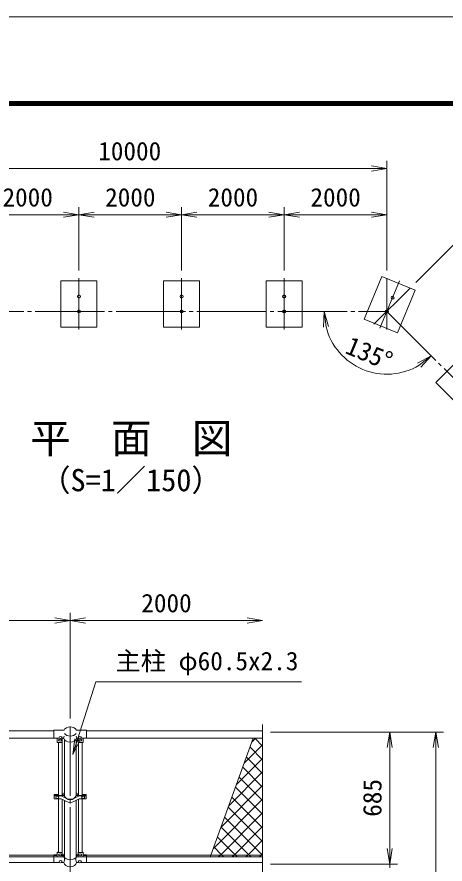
# Model space of a CAD drawing. Units: millimetres, scale not verified. Extents: x -8400 to 8400, y -5940 to 5940.
# Drawn here: x -4971 to -2747, y 1539 to 5940 of the extents above; entities that cross this region are included whole.
import ezdxf
from ezdxf.enums import TextEntityAlignment as Align

# ---------------------------------------------------------------- set-up
doc = ezdxf.new("R2010")
doc.units = ezdxf.units.MM
doc.header["$LTSCALE"] = 20
doc.linetypes.add('LONG_CHAIN', pattern=[21, 18, -1, 1, -1])
for name, color, linetype, lineweight in [('0-0_D-TTL', 7, 'Continuous', 9), ('0-1_D-TTL-TXT', 7, 'Continuous', 9), ('0-3_D-STR1', 1, 'Continuous', 9), ('0-4_D-STR4', 7, 'Continuous', 9), ('0-6_D-BMK', 2, 'LONG_CHAIN', 9), ('0-7_D-STR2', 7, 'Continuous', 9), ('0-8_D-STR-DIM', 7, 'Continuous', 9), ('0-9_0', 7, 'Continuous', 9), ('0-A_D-STR3', 3, 'Continuous', 9), ('0-D_D-STR-TXT', 7, 'Continuous', 9)]:
    doc.layers.add(name, color=color, linetype=linetype, lineweight=lineweight)
doc.styles.add('ＭＳ ゴシック', font='')
doc.styles.get('ＭＳ ゴシック').set_extended_font_data('MS Gothic')

# ---------------------------------------------------------------- blocks, each defined once
blk = doc.blocks.new('_Open')
at = {"layer": '0-9_0'}
blk.add_line((-20, 3.333), (0, 0), dxfattribs=at)
blk.add_lwpolyline([(-20, -3.333), (0, 0), (-20, 0)], dxfattribs=at)

msp = doc.modelspace()

# ---------------------------------------------------------------- linework, layer by layer
at = {"layer": '0-0_D-TTL', "color": 2}
msp.add_lwpolyline([(-8400.38, 5939.71), (8399.62, 5939.71), (8399.62, -5940.29), (-8400.38, -5940.29)], close=True, dxfattribs=at)
at = {"layer": '0-0_D-TTL'}
for points in [[(-7860.38, 5499.71), (7859.62, 5499.71), (7859.62, -5500.29), (-7860.38, -5500.29)], [(-7855.38, 5494.71), (7854.62, 5494.71), (7854.62, -5495.29), (-7855.38, -5495.29)], [(-7850.38, 5489.71), (7849.62, 5489.71), (7849.62, -5490.29), (-7850.38, -5490.29)], [(-7845.38, 5484.71), (7844.62, 5484.71), (7844.62, -5485.29), (-7845.38, -5485.29)], [(-7840.38, 5479.71), (7839.62, 5479.71), (7839.62, -5480.29), (-7840.38, -5480.29)]]:
    msp.add_lwpolyline(points, close=True, dxfattribs=at)
at = {"layer": '0-3_D-STR1'}
for p, q in [((-6609.45, 2231.18), (-4779.45, 2231.18)), ((-4609.45, 2231.18), (-3694.45, 2231.18)), ((-6609.45, 2193.08), (-4779.45, 2193.08)), ((-4724.7, 1898.78), (-4724.7, 2185.8)), ((-4664.2, 1898.78), (-4664.2, 2185.8)), ((-4609.45, 2193.08), (-3694.45, 2193.08)), ((-4724.7, 1576.3), (-4724.7, 1870.14)), ((-4664.2, 1576.3), (-4664.2, 1870.14)), ((-6609.45, 1586.37), (-4779.45, 1586.37)), ((-4609.45, 1586.37), (-3694.45, 1586.37)), ((-6609.45, 1576.78), (-4779.45, 1576.78)), ((-6609.45, 1548.27), (-4779.45, 1548.27)), ((-4609.45, 1576.78), (-3694.45, 1576.78)), ((-4609.45, 1548.27), (-3694.45, 1548.27))]:
    msp.add_line(p, q, dxfattribs=at)
for centre in [(-4649.08, 4487.32), (-4115.75, 4487.32), (-3582.42, 4487.32), (-3019.49, 4481.43), (-4649.08, 4409.99), (-4115.75, 4409.99), (-3582.42, 4409.99), (-3049.08, 4409.99)]:
    msp.add_circle(centre, 8.07, dxfattribs=at)
at = {"layer": '0-4_D-STR4'}
for points in [[(-3074.59, 4592.29), (-3166.44, 4370.56), (-2993.98, 4299.13), (-2902.14, 4520.86)], [(-4742.42, 4568.65), (-4742.42, 4328.65), (-4555.75, 4328.65), (-4555.75, 4568.65)], [(-4209.08, 4568.65), (-4209.08, 4328.65), (-4022.42, 4328.65), (-4022.42, 4568.65)], [(-3675.75, 4568.65), (-3675.75, 4328.65), (-3489.08, 4328.65), (-3489.08, 4568.65)], [(-2625.76, 4211.05), (-2795.47, 4041.35), (-2663.47, 3909.35), (-2493.77, 4079.06)]]:
    msp.add_lwpolyline(points, close=True, dxfattribs=at)
at = {"layer": '0-6_D-BMK'}
for p, q in [((-4649.08, 4581.99), (-4649.08, 4315.32)), ((-4115.75, 4581.99), (-4115.75, 4315.32)), ((-3582.42, 4581.99), (-3582.42, 4315.32)), ((-3049.08, 4581.99), (-3049.08, 4315.32)), ((-2983.26, 4568.89), (-3085.31, 4322.53)), ((-2927.46, 4531.61), (-3116.02, 4343.05)), ((-4694.45, 2254.71), (-4694.45, -3170.29))]:
    msp.add_line(p, q, dxfattribs=at)
msp.add_lwpolyline([(-6922.55, 3203.19), (-5715.75, 4409.99), (-3049.08, 4409.99), (-1842.29, 3203.19)], dxfattribs=at)
at = {"layer": '0-7_D-STR2'}
for p, q in [((-3790.11, 2063.49), (-3694.45, 2159.15)), ((-3749.64, 2174.66), (-3731.23, 2193.08)), ((-3694.45, 2151.8), (-3735.73, 2193.08)), ((-3694.45, 2081.09), (-3759.88, 2146.52)), ((-3830.57, 1952.31), (-3694.45, 2088.44)), ((-3694.45, 2010.38), (-3778.75, 2094.68)), ((-3694.45, 1939.67), (-3797.62, 2042.84)), ((-3871.04, 1841.14), (-3694.45, 2017.73)), ((-3694.45, 1868.95), (-3816.49, 1991)), ((-3911.5, 1729.96), (-3694.45, 1947.02)), ((-3694.45, 1798.24), (-3835.36, 1939.16)), ((-3951.96, 1618.79), (-3694.45, 1876.31)), ((-3694.45, 1727.53), (-3854.23, 1887.32)), ((-3913.67, 1586.37), (-3694.45, 1805.6)), ((-3694.45, 1656.82), (-3873.1, 1835.47)), ((-3765.41, 1586.37), (-3910.84, 1731.79)), ((-3842.96, 1586.37), (-3694.45, 1734.89)), ((-3836.13, 1586.37), (-3929.7, 1679.95)), ((-3906.84, 1586.37), (-3948.57, 1628.11)), ((-3772.25, 1586.37), (-3694.45, 1664.18)), ((-3923.26, 1576.78), (-3913.67, 1586.37)), ((-3897.25, 1576.78), (-3906.84, 1586.37)), ((-3852.55, 1576.78), (-3842.96, 1586.37)), ((-3826.54, 1576.78), (-3836.13, 1586.37)), ((-3781.84, 1576.78), (-3772.25, 1586.37)), ((-3755.83, 1576.78), (-3765.41, 1586.37)), ((-3711.13, 1576.78), (-3701.54, 1586.37)), ((-3701.54, 1586.37), (-3694.45, 1593.46))]:
    msp.add_line(p, q, dxfattribs=at)
for points in [[(-3694.45, 2193.08), (-3742.94, 2193.08), (-3963.76, 1586.37), (-3694.45, 1586.37)], [(-3694.45, 1586.37), (-3963.76, 1586.37), (-3967.25, 1576.78), (-3694.45, 1576.78)]]:
    msp.add_lwpolyline(points, close=True, dxfattribs=at)
msp.add_lwpolyline([(-3694.45, 1586.11), (-3694.7, 1586.37), (-3891.97, 1783.63)], dxfattribs=at)
at = {"layer": '0-8_D-STR-DIM'}
for p, q in [((-3049.08, 4621.99), (-3049.08, 5192.45)), ((-5635.75, 5152.45), (-3129.08, 5152.45)), ((-4649.08, 4621.99), (-4649.08, 4952.45)), ((-4649.08, 4621.99), (-4649.08, 4952.45)), ((-4115.75, 4621.99), (-4115.75, 4952.45)), ((-4115.75, 4621.99), (-4115.75, 4952.45)), ((-3582.42, 4621.99), (-3582.42, 4952.45)), ((-3582.42, 4621.99), (-3582.42, 4952.45)), ((-3049.08, 4621.99), (-3049.08, 4952.45)), ((-2899.18, 4559.89), (-2495.8, 4963.27)), ((-5102.42, 4912.45), (-4729.08, 4912.45)), ((-4569.08, 4912.45), (-4195.75, 4912.45)), ((-4035.75, 4912.45), (-3662.42, 4912.45)), ((-3502.42, 4912.45), (-3129.08, 4912.45)), ((-2899.18, 4559.89), (-2665.5, 4793.57)), ((-4694.45, 2294.71), (-4694.45, 2844.71)), ((-4694.45, 2294.71), (-4694.45, 2844.71)), ((-6614.45, 2804.71), (-4774.45, 2804.71)), ((-4614.45, 2804.71), (-3774.45, 2804.71)), ((-3694.45, 2264.71), (-3694.45, 582.36)), ((-3654.45, 2224.71), (-2754.45, 2224.71)), ((-3654.45, 2224.71), (-2994.45, 2224.71)), ((-3034.45, 1619.71), (-3034.45, 2144.71)), ((-2794.45, 2144.71), (-2794.45, -2360.29)), ((-3034.45, 1619.71), (-3034.45, 1699.71)), ((-3654.45, 1539.71), (-2994.45, 1539.71)), ((-3654.45, 1539.71), (-2994.45, 1539.71)), ((-3034.45, 1519.71), (-3034.45, 1539.71))]:
    msp.add_line(p, q, dxfattribs=at)
msp.add_arc((-3049.08, 4409.99), 326.03, 194.09467, 300.90533, dxfattribs=at)
at = {"layer": '0-A_D-STR3'}
for p, q in [((-4779.45, 2234.13), (-4730.22, 2234.13)), ((-4779.45, 2192.67), (-4779.45, 2234.13)), ((-4609.45, 2234.13), (-4658.67, 2234.13)), ((-4609.45, 2192.67), (-4609.45, 2234.13)), ((-4779.45, 2192.67), (-4750.24, 2192.67)), ((-4761.45, 2192.67), (-4761.45, 2171.98)), ((-4737.45, 2170.98), (-4760.45, 2170.98)), ((-4755.95, 2170.98), (-4755.95, 1895.56)), ((-4738.65, 2192.67), (-4729.25, 2192.67)), ((-4736.95, 2171.11), (-4736.95, 1895.56)), ((-4736.45, 2192.67), (-4736.45, 2171.98)), ((-4727.51, 2191.8), (-4729.25, 2192.67)), ((-4661.38, 2191.8), (-4659.65, 2192.67)), ((-4650.24, 2192.67), (-4659.65, 2192.67)), ((-4652.45, 2192.67), (-4652.45, 2171.98)), ((-4651.95, 2171.11), (-4651.95, 1895.56)), ((-4651.45, 2170.98), (-4628.45, 2170.98)), ((-4609.45, 2192.67), (-4638.65, 2192.67)), ((-4632.95, 2170.98), (-4632.95, 1895.56)), ((-4627.45, 2192.67), (-4627.45, 2171.98)), ((-4776.95, 1900.37), (-4776.95, 1879.08)), ((-4776.95, 1900.37), (-4755.95, 1900.37)), ((-4776.95, 1898.78), (-4755.95, 1898.78)), ((-4776.95, 1895.56), (-4724.7, 1895.56)), ((-4776.95, 1893.93), (-4743.6, 1893.93)), ((-4741.4, 1893.42), (-4714.07, 1879.63)), ((-4736.95, 1903.12), (-4724.7, 1909.3)), ((-4736.95, 1898.78), (-4724.7, 1898.78)), ((-4647.5, 1893.42), (-4674.82, 1879.63)), ((-4651.95, 1903.12), (-4664.2, 1909.3)), ((-4651.95, 1898.78), (-4664.2, 1898.78)), ((-4611.95, 1895.56), (-4664.2, 1895.56)), ((-4611.95, 1893.93), (-4645.29, 1893.93)), ((-4611.95, 1900.37), (-4632.95, 1900.37)), ((-4611.95, 1898.78), (-4632.95, 1898.78)), ((-4611.95, 1900.37), (-4611.95, 1879.08)), ((-4776.95, 1879.08), (-4743.41, 1879.08)), ((-4755.95, 1879.08), (-4755.95, 1599.49)), ((-4741.4, 1878.57), (-4714.07, 1864.78)), ((-4736.95, 1876.32), (-4736.95, 1598.82)), ((-4647.5, 1878.57), (-4674.82, 1864.78)), ((-4651.95, 1876.32), (-4651.95, 1598.82)), ((-4611.95, 1879.08), (-4645.48, 1879.08)), ((-4632.95, 1879.08), (-4632.95, 1599.49)), ((-4779.45, 1547.4), (-4779.45, 1586.78)), ((-4779.45, 1586.78), (-4761.45, 1586.78)), ((-4761.45, 1577.59), (-4761.45, 1599.12)), ((-4755.95, 1601.12), (-4759.45, 1601.12)), ((-4738.45, 1599.49), (-4759.45, 1599.49)), ((-4736.45, 1577.59), (-4736.45, 1599.12)), ((-4736.45, 1586.78), (-4728, 1586.78)), ((-4652.45, 1586.78), (-4660.89, 1586.78)), ((-4652.45, 1577.59), (-4652.45, 1599.12)), ((-4650.45, 1599.49), (-4629.45, 1599.49)), ((-4632.95, 1601.12), (-4629.45, 1601.12)), ((-4627.45, 1577.59), (-4627.45, 1599.12)), ((-4609.45, 1586.78), (-4627.45, 1586.78)), ((-4609.45, 1547.4), (-4609.45, 1586.78)), ((-4779.45, 1583.9), (-4761.45, 1583.9)), ((-4779.45, 1577.59), (-4726.42, 1577.59)), ((-4779.45, 1547.4), (-4749.54, 1547.4)), ((-4739.35, 1547.4), (-4727.95, 1547.4)), ((-4736.45, 1583.9), (-4728.06, 1583.9)), ((-4609.45, 1577.59), (-4662.47, 1577.59)), ((-4649.54, 1547.4), (-4660.95, 1547.4)), ((-4652.45, 1583.9), (-4660.83, 1583.9)), ((-4609.45, 1547.4), (-4639.35, 1547.4)), ((-4609.45, 1583.9), (-4627.45, 1583.9))]:
    msp.add_line(p, q, dxfattribs=at)
for centre, radius, start, end in [((-4730.22, 2242.13), 8, 270, 296.9114), ((-4759.29, 2209.32), 34.35, 331.00952, 351.10512), ((-4629.6, 2209.32), 34.35, 188.89488, 208.99048), ((-4658.67, 2242.13), 8, 243.0886, 270), ((-4760.45, 2171.98), 1, 180, 270), ((-4737.45, 2171.98), 1, 270, 0), ((-4651.45, 2171.98), 1, 180, 270), ((-4628.45, 2171.98), 1, 270, 0), ((-4743.6, 1888.93), 5, 63.82498, 90), ((-4645.29, 1888.93), 5, 90, 116.17502), ((-4743.6, 1874.08), 5, 63.82498, 90), ((-4645.29, 1874.08), 5, 90, 116.17502), ((-4759.45, 1599.12), 2, 90, 180), ((-4759.45, 1597.49), 2, 90, 180), ((-4738.45, 1597.49), 2, 0, 90), ((-4738.45, 1599.12), 2, 0, 41.40962), ((-4650.45, 1599.12), 2, 138.59038, 180), ((-4650.45, 1597.49), 2, 90, 180), ((-4629.45, 1599.12), 2, 0, 90), ((-4629.45, 1597.49), 2, 0, 90), ((-4757.99, 1564.05), 34.35, 331.00952, 16.06155), ((-4630.9, 1564.05), 34.35, 163.93845, 208.99048)]:
    msp.add_arc(centre, radius, start, end, dxfattribs=at)
for centre, major_axis, ratio, start_param, end_param in [((-4694.45, 2227.8), (-33.65, 0), 0.707107, 3.4511058, 5.9736721), ((-4694.45, 2227.8), (-33.65, 0), 0.707107, 0.4534072, 2.6881855), ((-4694.45, 2196.22), (-33.65, 0), 0.707107, 0.1866474, 2.9549452), ((-4694.45, 1898.78), (-30.25, 0), 0.76087, 6.2831853, 9.424778), ((-4694.45, 1897.15), (-30.25, 0), 0.76087, 0.8649211, 2.2766716), ((-4694.45, 1882.3), (-30.25, 0), 0.76087, 0.8649211, 2.2766716), ((-4694.45, 1585), (-33.65, 0), 0.707107, 5.8297781, 9.8781851), ((-4694.45, 1549.64), (-33.65, 0), 0.707107, 0.0943684, 3.0472243)]:
    msp.add_ellipse(centre, major_axis=major_axis, ratio=ratio, start_param=start_param, end_param=end_param, dxfattribs=at)
for centre, major_axis in [((-4744.45, 2196.57), (-8, 0)), ((-4644.45, 2196.57), (8, 0)), ((-4746.45, 2182.79), (-8, 0)), ((-4642.45, 2182.79), (8, 0)), ((-4761.95, 1886.51), (-8, 0)), ((-4626.95, 1886.51), (8, 0)), ((-4746.45, 1587.47), (-8, 0)), ((-4642.45, 1587.47), (8, 0)), ((-4744.45, 1551.76), (-8, 0)), ((-4644.45, 1551.76), (8, 0))]:
    msp.add_ellipse(centre, major_axis=major_axis, ratio=0.707107, dxfattribs=at)
at = {"layer": '0-D_D-STR-TXT'}
msp.add_lwpolyline([(-3491.88, 2485.21), (-4561.24, 2485.21), (-4680.58, 2110.96)], dxfattribs=at)

# ---------------------------------------------------------------- block references
at = {"layer": '0-8_D-STR-DIM', "xscale": 4, "yscale": 4}
for p in [(-3049.08, 5152.45), (-4649.08, 4912.45), (-4115.75, 4912.45), (-3582.42, 4912.45), (-3049.08, 4912.45), (-4694.45, 2804.71), (-3694.45, 2804.71)]:
    msp.add_blockref('_Open', p, dxfattribs=at)
for p, rotation in [((-4649.08, 4912.45), 180), ((-4115.75, 4912.45), 180), ((-3582.42, 4912.45), 180), ((-3375.11, 4409.99), 97.04733), ((-2818.55, 4179.45), 37.95267), ((-4694.45, 2804.71), 180), ((-3034.45, 2224.71), 90), ((-2794.45, 2224.71), 90), ((-3034.45, 1539.71), 270), ((-3034.45, 1539.71), 270)]:
    msp.add_blockref('_Open', p, dxfattribs=dict(at, rotation=rotation))
at = {"layer": '0-D_D-STR-TXT', "xscale": 4, "yscale": 4, "rotation": 252.31413}
msp.add_blockref('_Open', (-4681.18, 2109.05), dxfattribs=at)

# ---------------------------------------------------------------- texts
at = {"layer": '0-1_D-TTL-TXT', "style": 'ＭＳ ゴシック'}
for s, height, p in [('平\u3000面\u3000図', 154, (-4902.21, 3627.77)), ('（S=1／150）', 115.4, (-4850.23, 3441.38))]:
    msp.add_text(s, height=height, dxfattribs=at).set_placement(p, align=Align.BOTTOM_LEFT)
at = {"layer": '0-8_D-STR-DIM', "style": 'ＭＳ ゴシック'}
for s, p in [('10000', (-4548.72, 5165.95)), ('2000', (-5046.25, 4925.95)), ('2000', (-4512.92, 4925.95)), ('2000', (-3979.58, 4925.95)), ('2000', (-3446.25, 4925.95)), ('2000', (-4324.95, 2818.2))]:
    msp.add_text(s, height=96.19, dxfattribs=at).set_placement(p, align=Align.BOTTOM_LEFT)
for s, rotation, p in [('135°', 337.5, (-3282.69, 4168.47)), ('685', 90, (-3047.94, 1785.01))]:
    msp.add_text(s, height=96.19, rotation=rotation, dxfattribs=at).set_placement(p, align=Align.BOTTOM_LEFT)
at = {"layer": '0-D_D-STR-TXT', "style": 'ＭＳ ゴシック'}
msp.add_text('主柱 φ60.5x2.3', height=96.19, dxfattribs=at).set_placement((-4459.39, 2517.23), align=Align.BOTTOM_LEFT)

doc.saveas('drawing.dxf')
